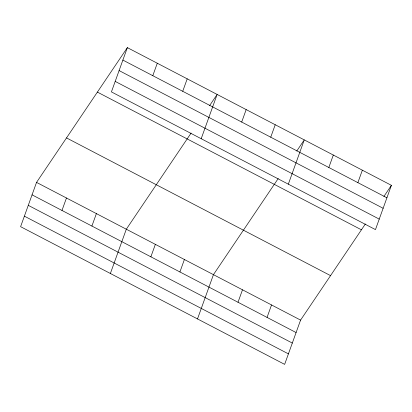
<?xml version="1.0" encoding="UTF-8"?>
<svg xmlns="http://www.w3.org/2000/svg" width="412" height="412" viewBox="0 0 412 412"><rect width="100%" height="100%" fill="white"/><g stroke="black" fill="none" stroke-linecap="round" stroke-linejoin="round"><path stroke-width="0.62" d="M127.36 47.627L111.42 91.902L375.461 229.608L391.4 185.333L127.36 47.627L36.539 182.392L20.6 226.667L284.641 364.373L300.58 320.098L365.356 223.984M61.98 210.45L66.466 197.997M91.907 226.059L96.387 213.607M152.8 75.684L157.286 63.232M110.375 273.486L126.314 229.211L191.086 133.097M182.727 91.294L187.208 78.841M150.874 256.815L155.36 244.362M201.195 138.72L217.134 94.446L209.641 105.565M179.92 271.961L184.401 259.508M241.695 122.05L246.175 109.592M197.508 318.929L213.447 274.655L278.218 178.54M270.741 137.196L275.221 124.743M238.007 302.259L242.493 289.806M288.328 184.164L304.267 139.889L296.774 151.008M267.053 317.405L271.534 304.952M328.827 167.493L333.313 155.041M357.873 182.64L362.354 170.187M383.907 196.452L391.4 185.333M122.874 60.08L386.914 197.786M119.094 70.581L383.134 208.287M115.2 81.401L379.241 219.107M97.386 92.097L361.427 229.808M66.512 137.917L330.553 275.628M36.539 182.392L300.58 320.098M32.059 194.845L296.099 332.556M28.273 205.346L292.314 343.057M24.38 216.166L288.421 353.872"/></g></svg>
